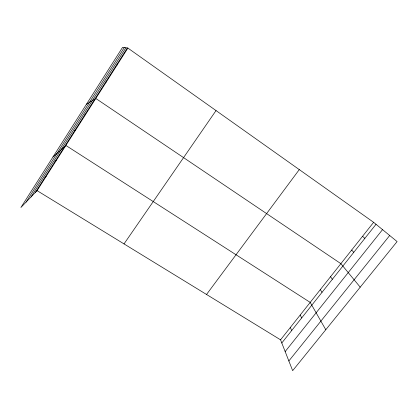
<?xml version="1.0" encoding="UTF-8"?>
<svg xmlns="http://www.w3.org/2000/svg" width="418" height="418" viewBox="0 0 418 418"><rect width="100%" height="100%" fill="white"/><g stroke="black" fill="none" stroke-linecap="round" stroke-linejoin="round"><path stroke-width="0.63" d="M26.036 202.145L124.266 47.568M30.963 197.003L125.886 47.798M35.431 192.337L127.354 48.002M37.071 190.629L127.887 48.08L373.629 222.319L397.1 241.583L292.657 370.667L280.551 339.824L37.071 190.629L20.9 207.5L122.568 47.333L127.887 48.08M124.021 243.903L216.033 110.577M206.534 294.471L299.283 169.603M280.551 339.824L373.629 222.319M281.795 342.995L376.028 224.288M285.165 351.575L382.538 229.634M288.848 360.969L389.691 235.501M45.013 177.295L46.55 175.753M54.721 162.048L56.143 160.695M52.966 156.985L65.866 145.438L310.198 302.397L325.789 329.713M74.519 130.959L75.71 129.982M84.619 115.107L85.685 114.323M86.458 104.218L95.79 98.46L340.879 263.664L360.211 287.176M105.535 82.268L106.344 81.897M116.366 65.255L117.04 65.103M362.578 236.269L364.836 238.385M351.663 250.048L353.78 252.315M330.534 276.721L332.383 279.266M320.308 289.632L322.032 292.307M300.202 315.015L301.681 317.941M290.322 327.487L291.68 330.539"/></g></svg>
